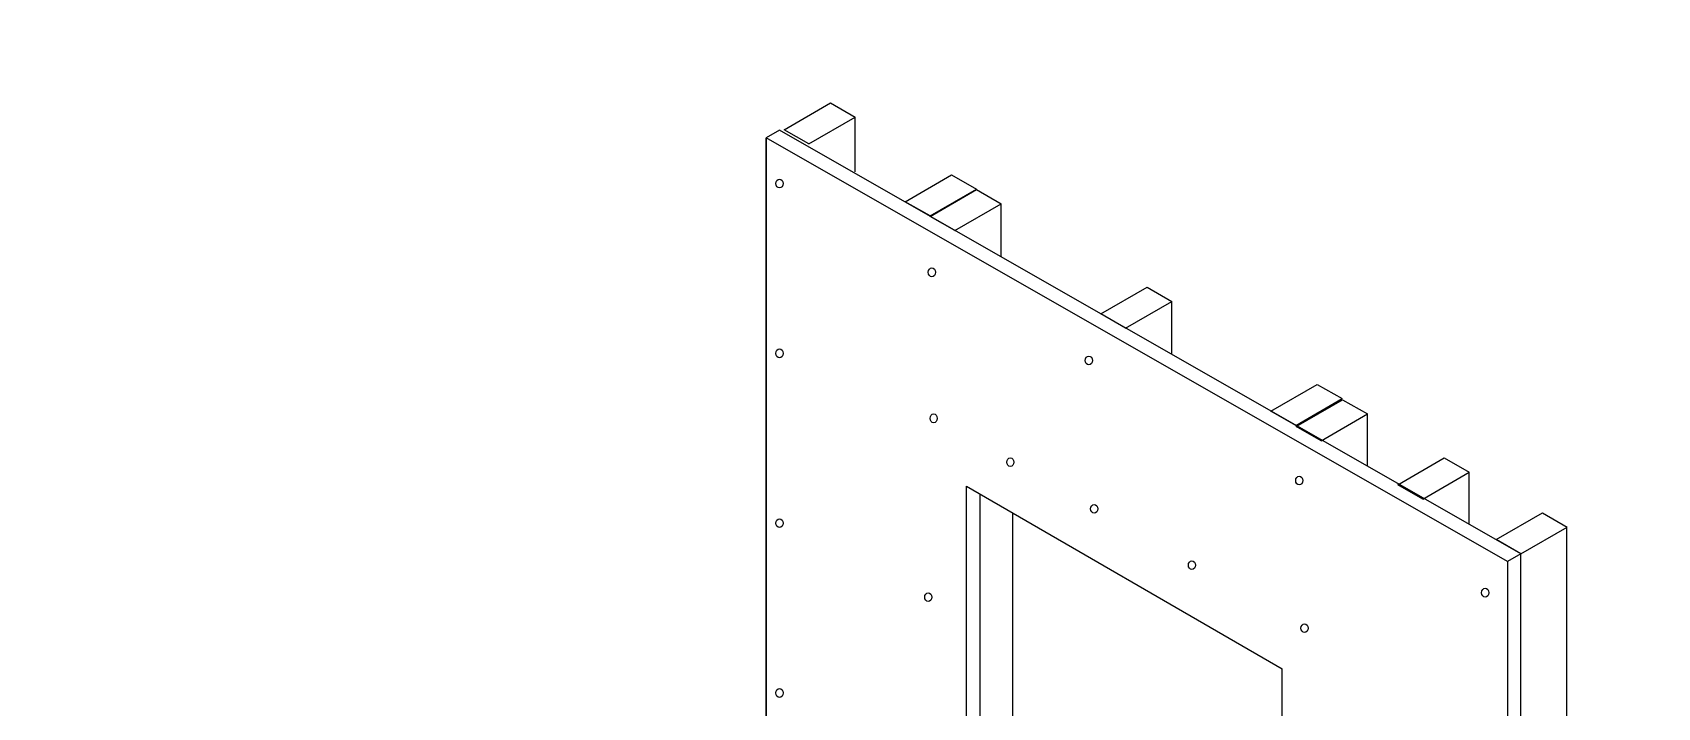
# Model space of a CAD drawing. Extents: x -1140 to 5605, y -816 to 1734.
# Drawn here: x -28 to 561, y 224 to 469 of the extents above; entities that cross this region are included whole.
import ezdxf

# ---------------------------------------------------------------- set-up
doc = ezdxf.new("R2010")
doc.units = 0
doc.header["$MEASUREMENT"] = 0
doc.layers.add('G-ANNO-TTLB', color=7, linetype='Continuous', lineweight=0)
doc.layers.add('TYVEK', color=7, linetype='Continuous', lineweight=0)

msp = doc.modelspace()

# ---------------------------------------------------------------- hatches: boundary and pattern name
at = {"layer": 'G-ANNO-TTLB', "true_color": 0xff00ff, "transparency": 33554687}
h = msp.add_hatch(color=6, dxfattribs=at)
edge = h.paths.add_edge_path()
edge.add_spline(control_points=[(1815.43, -731.7), (1815.43, -731.7), (-1114.08, -731.7), (-1114.08, -731.7), (-1114.08, -731.7), (-1114.08, 1725.3), (-1114.08, 1725.3), (-1114.08, 1725.3), (1815.43, 1725.3), (1815.43, 1725.3), (1815.43, 1725.3), (1815.43, -731.7), (1815.43, -731.7)], knot_values=[0, 0, 0, 0, 1, 1, 1, 2, 2, 2, 3, 3, 3, 4, 4, 4, 4], degree=3, periodic=0)
edge = h.paths.add_edge_path()
edge.add_spline(control_points=[(-1105.08, 1716.3), (-1105.08, 1716.3), (-1105.08, -722.7), (-1105.08, -722.7), (-1105.08, -722.7), (1806.43, -722.7), (1806.43, -722.7), (1806.43, -722.7), (1806.43, 1716.3), (1806.43, 1716.3), (1806.43, 1716.3), (-1105.08, 1716.3), (-1105.08, 1716.3)], knot_values=[0, 0, 0, 0, 1, 1, 1, 2, 2, 2, 3, 3, 3, 4, 4, 4, 4], degree=3, periodic=0)
edge.add_line((-1105.08, 1716.3), (-1105.08, 1716.3))

# ---------------------------------------------------------------- linework, layer by layer
at = {"layer": 'G-ANNO-TTLB'}
for points in [[(1815.43, -731.7), (1815.43, -731.7), (-1114.08, -731.7), (-1114.08, -731.7), (-1114.08, -731.7), (-1114.08, 1725.3), (-1114.08, 1725.3), (-1114.08, 1725.3), (1815.43, 1725.3), (1815.43, 1725.3), (1815.43, 1725.3), (1815.43, -731.7), (1815.43, -731.7)], [(-1105.08, 1716.3), (-1105.08, 1716.3), (-1105.08, -722.7), (-1105.08, -722.7), (-1105.08, -722.7), (1806.43, -722.7), (1806.43, -722.7), (1806.43, -722.7), (1806.43, 1716.3), (1806.43, 1716.3), (1806.43, 1716.3), (-1105.08, 1716.3), (-1105.08, 1716.3)]]:
    msp.add_open_spline(points, degree=3, knots=[0, 0, 0, 0, 1, 1, 1, 2, 2, 2, 3, 3, 3, 4, 4, 4, 4], dxfattribs=at)
at = {"layer": 'TYVEK', "color": 33, "lineweight": 25, "true_color": 0xcc9966}
for p, q in [((253.65, 428.49), (270.45, 438.22)), ((270.45, 418.41), (270.45, 438.22)), ((297.61, 402.42), (314.41, 412.14)), ((306.61, 397.1), (323.4, 406.82)), ((323.4, 387.57), (323.4, 406.82)), ((368.53, 361.71), (385.32, 371.43)), ((385.32, 352.21), (385.32, 371.43)), ((430.2, 326.48), (447, 336.2)), ((439.41, 320.93), (456.21, 330.65)), ((456.21, 311.73), (456.21, 330.65)), ((476.26, 299.81), (493.05, 309.54)), ((493.06, 290.69), (493.06, 309.54)), ((327.65, -11.77), (327.65, 294.8)), ((511.84, 279.96), (528.64, 289.68)), ((528.64, -185.72), (528.5, 289.6))]:
    msp.add_line(p, q, dxfattribs=at)
at = {"layer": 'TYVEK', "color": 2, "lineweight": 25, "true_color": 0xffff00}
for p, q in [((243.05, 433.45), (238.24, 430.67)), ((507.04, 277.18), (238.24, 430.67)), ((511.84, 279.96), (243.05, 433.45)), ((310.85, 304.52), (425.27, 238.32)), ((310.85, 3.88), (310.85, 304.52)), ((315.73, -18.58), (315.73, 301.7)), ((310.85, -21.37), (310.85, 280.04)), ((511.84, 279.96), (507.03, 277.18)), ((507.04, 277.18), (507.04, -197.96)), ((511.84, -195.44), (511.84, 279.96)), ((425.27, -87.43), (425.27, 238.32))]:
    msp.add_line(p, q, dxfattribs=at)
at = {"layer": 'TYVEK', "color": 2, "lineweight": 30, "true_color": 0xffff00}
msp.add_line((238.24, 430.67), (238.24, -42.61), dxfattribs=at)
at = {"layer": 'TYVEK', "color": 33, "lineweight": 25, "true_color": 0xcc9966}
for points in [[(253.65, 428.49), (244.65, 433.66), (261.45, 443.38), (270.45, 438.22)], [(297.61, 402.42), (288.61, 407.58), (305.41, 417.3), (314.41, 412.14)], [(306.61, 397.1), (297.61, 402.26), (314.4, 411.98), (323.4, 406.82)], [(368.53, 361.71), (359.53, 366.88), (376.32, 376.6), (385.32, 371.43)], [(430.2, 326.48), (421.2, 331.64), (438, 341.36), (447, 336.2)], [(439.41, 320.93), (430.41, 326.09), (447.21, 335.81), (456.21, 330.65)], [(476.26, 299.81), (467.26, 304.98), (484.06, 314.7), (493.05, 309.54)], [(511.84, 279.96), (502.84, 285.13), (519.64, 294.85), (528.64, 289.68)]]:
    msp.add_lwpolyline(points, dxfattribs=at)
at = {"layer": 'TYVEK', "color": 252, "lineweight": 25, "true_color": 0x848484}
for centre in [(243.01, 414.14), (298.26, 381.98), (243.01, 352.61), (355.18, 350.05), (298.91, 329.05), (326.7, 313.19), (431.48, 306.5), (357.13, 296.26), (243.01, 291.07), (392.57, 275.85), (296.96, 264.23), (498.92, 265.88), (433.41, 253.01), (243.01, 229.53)]:
    msp.add_ellipse(centre, major_axis=(0, 1.59), ratio=0.812499, dxfattribs=at)

doc.saveas('drawing.dxf')
